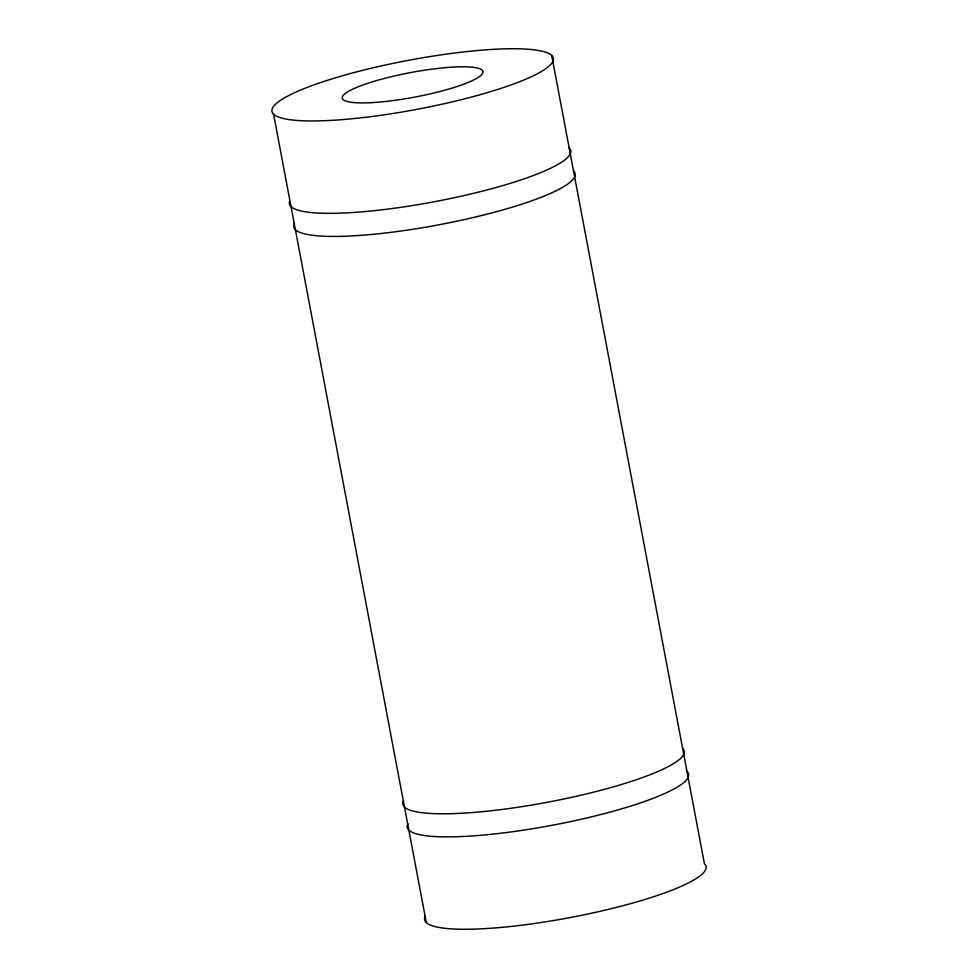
<?xml version="1.0" encoding="UTF-8"?>
<svg xmlns="http://www.w3.org/2000/svg" width="978" height="978" viewBox="0 0 978 978"><rect width="100%" height="100%" fill="white"/><g stroke="black" fill="none" stroke-linecap="round" stroke-linejoin="round"><path stroke-width="1.47" d="M551.69 55.44L704.417 863.757A143.191 24.866 -10.7 0 1 569 917.78A143.191 24.866 -10.7 0 1 425.357 916.129M273.583 114.243L426.31 922.56M682.607 748.28A143.191 24.866 -10.7 0 1 547.179 802.302A143.191 24.866 -10.7 0 1 403.547 800.664M573.511 170.918A143.191 24.866 -10.7 0 1 438.083 224.94A143.191 24.866 -10.7 0 1 294.451 223.29M569.147 147.825A143.191 24.866 -10.7 0 1 437.386 201.15A143.191 24.866 -10.7 0 1 289.5 201.615M686.972 771.373A143.191 24.866 -10.7 0 1 551.543 825.395A143.191 24.866 -10.7 0 1 407.912 823.757M371.237 102.653A71.602 12.433 -10.7 0 0 482.631 73.35A71.602 12.433 -10.7 0 0 384.024 78.521A71.602 12.433 -10.7 0 0 371.237 102.653M329.843 120.453A143.191 24.866 -10.7 0 0 552.643 61.871A143.191 24.866 -10.7 0 0 355.417 72.213A143.191 24.866 -10.7 0 0 329.843 120.453"/></g></svg>
